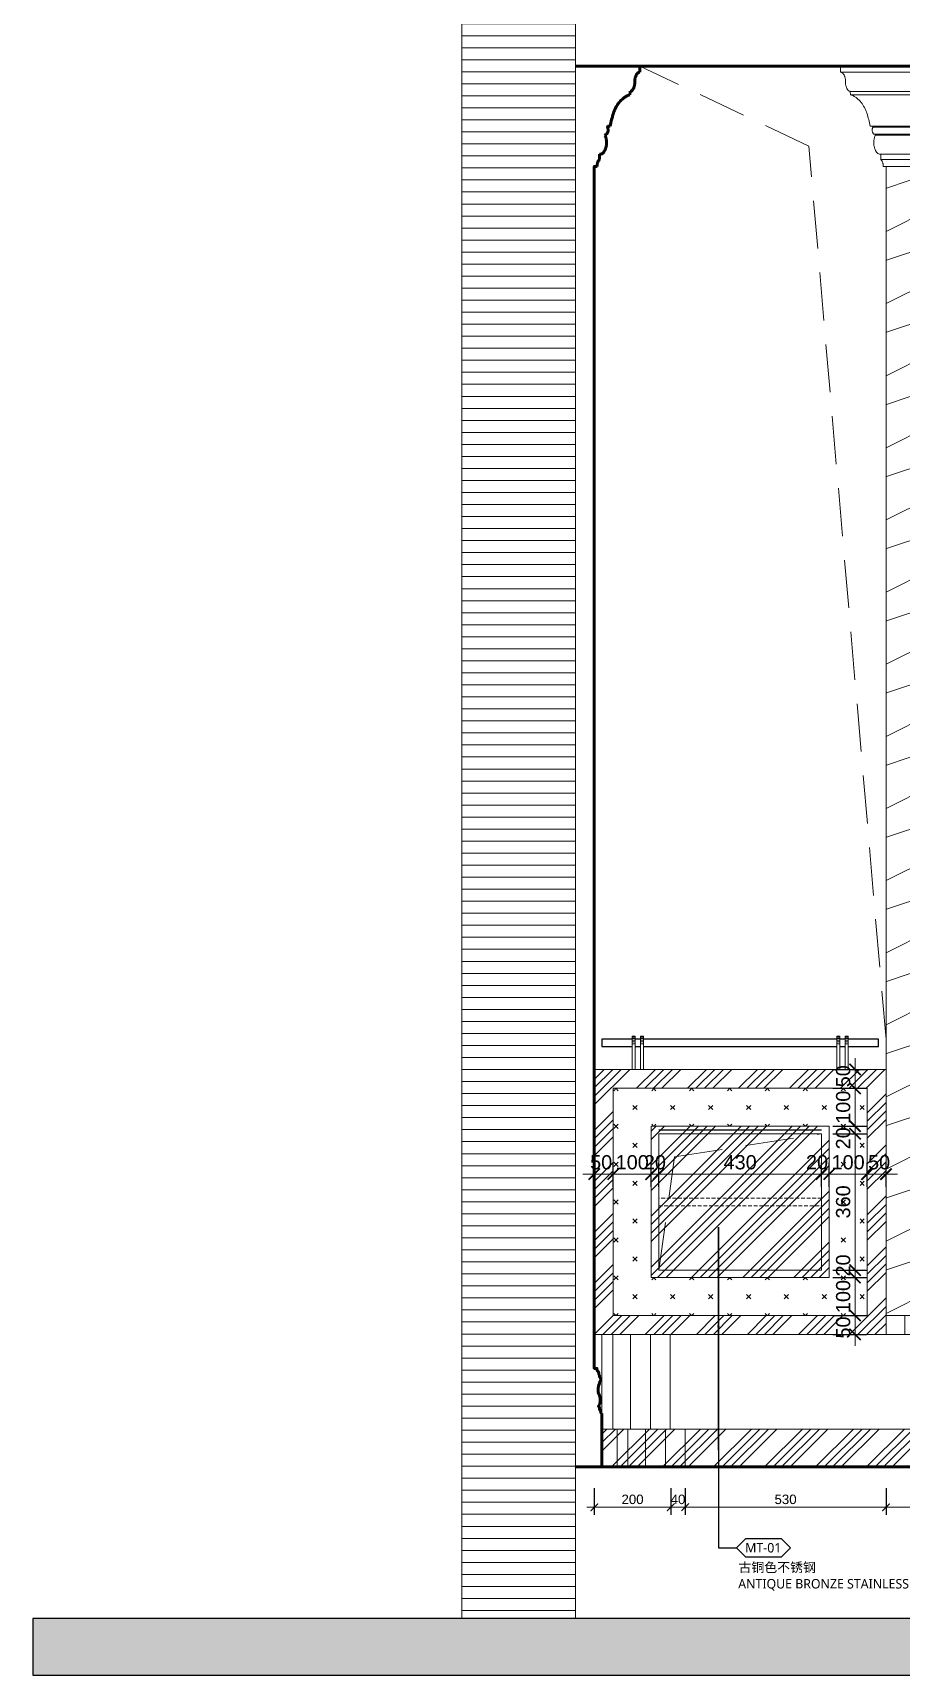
# Model space of a CAD drawing. Header units: millimetres. Extents: x 92928 to 223128, y -11456 to 21098.
# Drawn here: x 190233 to 192526, y 721 to 5058 of the extents above; entities that cross this region are included whole.
import ezdxf
from ezdxf import colors
from ezdxf.entities.mleader import LeaderData, LeaderLine
from ezdxf.enums import TextEntityAlignment as Align
from ezdxf.math import Vec2, Vec3

# ---------------------------------------------------------------- set-up
doc = ezdxf.new("R2010")
doc.units = ezdxf.units.MM
doc.set_wipeout_variables(frame=1)
for name, pattern in [('_ACM-G-HIDDEN', [4.7625, 3.175, -1.5875]), ('D04-03 - PANTRY CABINET DETAIL 1$0$ACM-G-CENTER2', [28.575, 19.05, -3.175, 3.175, -3.175]), ('DOT', [6.35, 0, -6.35])]:
    doc.linetypes.add(name, pattern=pattern)
doc.layers.get('Defpoints').update_dxf_attribs({"color": 250})
for name, color, linetype, lineweight in [('_ACM-A-ANNO-DIMS', 2, 'Continuous', 13), ('_ACM-A-ANNO-DIMS @ 10', 2, 'Continuous', 13), ('_ACM-A-ANNO-DIMS @ 15', 2, 'Continuous', 13), ('_ACM-A-DETL-THIN', 2, 'Continuous', 9), ('_ACM-A-ELVE-HACH', 251, 'Continuous', 9), ('_ACM-A-ELVE-HIDD', 1, '_ACM-G-HIDDEN', 13), ('_ACM-A-ELVE-THIK', 5, 'Continuous', 50), ('_ACM-A-WALL-HACH', 251, 'Continuous', 9), ('I-WALL', 6, 'Continuous', 13)]:
    doc.layers.add(name, color=color, linetype=linetype, lineweight=lineweight)
doc.layers.add('WALL', color=7, linetype='Continuous')
doc.layers.add('WALL TYPE$0$G-ANNO-NOTE-CH', color=7, linetype='Continuous')
doc.styles.add('Arial', font='ARIALUNI.ttf')
doc.styles.add('WALL TYPE$0$Aecom Chinese', font='Microsoft YaHei.ttf')
doc.dimstyles.new('Aec-Arch-M-注释性', dxfattribs={"dimscale": 2, "dimtxt": 2.5, "dimasz": 2, "dimexe": 2, "dimexo": 2, "dimgap": 0.8, "dimtad": 1, "dimdec": 0, "dimrnd": 5, "dimzin": 3, "dimdsep": 46, "dimtxsty": 'Arial', "dimblk": 'WALL TYPE$0$_ArchTick', "dimcen": 2.5, "dimdle": 2, "dimclrd": 256, "dimclrt": 256, "dimazin": 2, "dimtfac": 0.75, "dimtdec": 0, "dimtix": 1, "dimtmove": 2, "dimatfit": 2, "dimfxl": 5, "dimfxlon": 1, "dimtolj": 1, "dimtzin": 0, "dimlwd": -1, "dimarcsym": 0})

# ---------------------------------------------------------------- blocks, each defined once
blk = doc.blocks.new('WHA12202707')
at = {"transparency": 16777216}
for p, q in [((2.38, 2.38), (0, 0)), ((2.38, -2.38), (0, 0)), ((11.91, 2.38), (2.38, 2.38)), ((11.91, 2.38), (14.29, 0)), ((11.91, -2.38), (14.29, 0)), ((2.38, -2.38), (11.91, -2.38))]:
    blk.add_line(p, q, dxfattribs=at)
at = {"transparency": 16777216, "style": 'WALL TYPE$0$Aecom Chinese'}
blk.add_attdef('英文2', (0.49, -14.58), '', height=2.5, dxfattribs=at)
at = {"layer": 'WALL TYPE$0$G-ANNO-NOTE-CH', "transparency": 16777216, "style": 'WALL TYPE$0$Aecom Chinese'}
blk.add_attdef('编号', text='', height=2.5, dxfattribs=at).set_placement((7.1, 0), align=Align.MIDDLE)
for tag, p in [('中文', (0.54, -5.18)), ('英文', (0.49, -9.51))]:
    blk.add_attdef(tag, text='', height=2.5, dxfattribs=at).set_placement(p, align=Align.MIDDLE_LEFT)
blk = doc.blocks.new('*U265')
for points in [[(120, 3700), (120, 3683.8)], [(94.1, 3623.9), (94.3, 3633.1)], [(34.4, 3538.5), (35.7, 3540.8), (42.2, 3540.8)], [(13.7, 3453.1), (13.7, 3466.9)]]:
    blk.add_lwpolyline(points)
for points in [[(28, 3517.7), (29.2, 3520, -3.820271)], [(14, 235.9), (14, 241.1), (12, 244.5, 0.210461), (9.8, 252.3, -0.257124), (7, 260), (0, 260), (0, 3434.6), (7.2, 3434.6)], [(20, 0), (20, 139.4), (17, 142.9, 0.225389), (14, 151.5, 0.258478), (11, 160.1, 0.23997), (13.4, 188.8, -0.251402), (14, 220.4), (14, 225.5)]]:
    blk.add_lwpolyline(points, format="xyb")
blk.add_ellipse((14, 230.7), major_axis=(0, 5.17), ratio=0.583714, start_param=3.141593, end_param=6.283185)
for points in [[(94.3, 3633.1), (95.3, 3633.2), (97.2, 3633.8), (99.9, 3635.7), (102, 3638.2), (104.4, 3642.7), (106.2, 3649.1), (106.7, 3652.6), (106.8, 3656.2)], [(106.8, 3656.2), (106.8, 3658), (106.8, 3659.9), (107.2, 3665.3), (107.9, 3668.8), (108.9, 3672.1), (110.1, 3675.1), (111.5, 3677.7), (114.1, 3680.9), (116, 3682.4), (117.9, 3683.4), (119, 3683.7), (120, 3683.8)], [(42.2, 3540.8), (50.5, 3575.4), (57, 3590.2), (77.1, 3615.5), (83.7, 3619.9), (94.1, 3623.9)], [(13.7, 3466.9), (15.6, 3466.9), (17.6, 3467.2), (21.3, 3469), (24.7, 3472.2), (26.3, 3474.3), (28.9, 3479.4), (29.9, 3482.3), (30.8, 3485.4), (31.5, 3488.6), (31.9, 3491.9), (32.2, 3495.4), (32, 3502.3), (31.6, 3505.7), (31, 3508.9), (30.2, 3512), (29.2, 3515), (28, 3517.7)], [(29.2, 3520), (30, 3519.8), (30.7, 3519.8), (31.5, 3520), (32.2, 3520.3), (32.9, 3520.8), (33.5, 3521.4), (34.7, 3523.1), (35.6, 3525.2), (36.2, 3527.6), (36.4, 3530.2), (36.3, 3532.8), (36.1, 3534.1), (35.4, 3536.5), (34.4, 3538.5)], [(7.2, 3434.6), (7.8, 3441.2), (8.5, 3444.1), (9.6, 3447.3), (11.6, 3450.8), (13.7, 3453.1)]]:
    blk.add_spline(points, degree=3)
blk = doc.blocks.new('K_1222155299')
at = {"layer": '_ACM-A-DETL-THIN'}
for points in [[(-420, 0), (-420, -16.2)], [(420, 0), (420, -16.2)], [(-394.1, -76.1), (-394.3, -66.9)], [(394.1, -76.1), (394.3, -66.9)], [(-334.4, -161.5), (-335.7, -159.2), (-342.2, -159.2)], [(334.4, -161.5), (335.7, -159.2), (342.2, -159.2)], [(-313.7, -246.9), (-313.7, -233.1)], [(313.7, -246.9), (313.7, -233.1)], [(-250, -3350), (-250, -3300), (-300, -3300), (-300, -265.4), (-307.2, -265.4)], [(300, -265.4), (-300, -265.4)], [(250, -3350), (250, -3300), (300, -3300), (300, -265.4), (307.2, -265.4)]]:
    blk.add_lwpolyline(points, dxfattribs=at)
at = {"layer": '_ACM-A-DETL-THIN', "color": 8}
for points in [[(420, -16.2), (-420, -16.2)], [(394.3, -66.9), (-394.3, -66.9)], [(394.1, -76.1), (-394.1, -76.1)], [(335.7, -159.2), (-335.7, -159.2)], [(334.4, -161.5), (-334.4, -161.5)], [(329.2, -180), (-329.2, -180)], [(328, -182.3), (-328, -182.3)], [(313.7, -233.1), (-313.7, -233.1)], [(313.7, -246.9), (-313.7, -246.9)], [(250, -3300), (-250, -3300)]]:
    blk.add_lwpolyline(points, dxfattribs=at)
at = {"layer": '_ACM-A-DETL-THIN'}
for points in [[(-328, -182.3), (-329.2, -180, 3.820271)], [(328, -182.3), (329.2, -180, -3.820271)]]:
    blk.add_lwpolyline(points, format="xyb", dxfattribs=at)
for points in [[(-406.8, -43.8), (-406.8, -42), (-406.8, -40.1), (-407.2, -34.7), (-407.9, -31.2), (-408.9, -27.9), (-410.1, -24.9), (-411.5, -22.3), (-414.1, -19.1), (-416, -17.6), (-417.9, -16.6), (-419, -16.3), (-420, -16.2)], [(406.8, -43.8), (406.8, -42), (406.8, -40.1), (407.2, -34.7), (407.9, -31.2), (408.9, -27.9), (410.1, -24.9), (411.5, -22.3), (414.1, -19.1), (416, -17.6), (417.9, -16.6), (419, -16.3), (420, -16.2)], [(-394.3, -66.9), (-395.3, -66.8), (-397.2, -66.2), (-399.9, -64.3), (-402, -61.8), (-404.4, -57.3), (-406.2, -50.9), (-406.7, -47.4), (-406.8, -43.8)], [(-342.2, -159.2), (-350.5, -124.6), (-357, -109.8), (-377.1, -84.5), (-383.7, -80.1), (-394.1, -76.1)], [(342.2, -159.2), (350.5, -124.6), (357, -109.8), (377.1, -84.5), (383.7, -80.1), (394.1, -76.1)], [(394.3, -66.9), (395.3, -66.8), (397.2, -66.2), (399.9, -64.3), (402, -61.8), (404.4, -57.3), (406.2, -50.9), (406.7, -47.4), (406.8, -43.8)], [(-329.2, -180), (-330, -180.2), (-330.7, -180.2), (-331.5, -180), (-332.2, -179.7), (-332.9, -179.2), (-333.5, -178.6), (-334.7, -176.9), (-335.6, -174.8), (-336.2, -172.4), (-336.4, -169.8), (-336.3, -167.2), (-336.1, -165.9), (-335.4, -163.5), (-334.4, -161.5)], [(329.2, -180), (330, -180.2), (330.7, -180.2), (331.5, -180), (332.2, -179.7), (332.9, -179.2), (333.5, -178.6), (334.7, -176.9), (335.6, -174.8), (336.2, -172.4), (336.4, -169.8), (336.3, -167.2), (336.1, -165.9), (335.4, -163.5), (334.4, -161.5)], [(-313.7, -233.1), (-315.6, -233.1), (-317.6, -232.8), (-321.3, -231), (-324.7, -227.8), (-326.3, -225.7), (-328.9, -220.6), (-329.9, -217.7), (-330.8, -214.6), (-331.5, -211.4), (-331.9, -208.1), (-332.2, -204.6), (-332, -197.7), (-331.6, -194.3), (-331, -191.1), (-330.2, -188), (-329.2, -185), (-328, -182.3)], [(313.7, -233.1), (315.6, -233.1), (317.6, -232.8), (321.3, -231), (324.7, -227.8), (326.3, -225.7), (328.9, -220.6), (329.9, -217.7), (330.8, -214.6), (331.5, -211.4), (331.9, -208.1), (332.2, -204.6), (332, -197.7), (331.6, -194.3), (331, -191.1), (330.2, -188), (329.2, -185), (328, -182.3)], [(-307.2, -265.4), (-307.8, -258.8), (-308.5, -255.9), (-309.6, -252.7), (-311.6, -249.2), (-313.7, -246.9)], [(307.2, -265.4), (307.8, -258.8), (308.5, -255.9), (309.6, -252.7), (311.6, -249.2), (313.7, -246.9)]]:
    blk.add_spline(points, degree=3, dxfattribs=at)
blk = doc.blocks.new('*U185')
h = blk.add_hatch(color=250)
h.dxf.hatch_style = 1
h.paths.add_polyline_path([(2287.7, -50), (2287.7, 100), (-2401.3, 100), (-2401.3, -50)])
blk.add_lwpolyline([(2287.7, -50), (2287.7, 100), (-2401.3, 100), (-2401.3, -50)], close=True)
blk = doc.blocks.new('WALL TYPE$0$_ArchTick')
at = {"color": 0, "linetype": 'ByBlock', "const_width": 0.15}
blk.add_lwpolyline([(-0.5, -0.5), (0.5, 0.5)], dxfattribs=at)
blk = doc.blocks.new('*D490')
at = {"layer": '_ACM-A-ANNO-DIMS', "color": 0, "lineweight": -2, "transparency": 16777216}
for p, q in [((191917.5, 1214.2), (191917.5, 1144.2)), ((191955.5, 1214.2), (191955.5, 1144.2))]:
    blk.add_line(p, q, dxfattribs=at)
at = {"layer": '_ACM-A-ANNO-DIMS', "transparency": 16777216}
for p, q in [((191917.5, 1164.2), (191897.5, 1164.2)), ((191955.5, 1164.2), (191917.5, 1164.2)), ((191955.5, 1164.2), (191975.5, 1164.2))]:
    blk.add_line(p, q, dxfattribs=at)
at = {"layer": 'Defpoints', "color": 0, "transparency": 16777216}
for p in [(191917.5, 1370.7), (191955.5, 1370.7), (191917.5, 1164.2)]:
    blk.add_point(p, dxfattribs=at)
at = {"layer": '_ACM-A-ANNO-DIMS', "transparency": 16777216, "xscale": 20, "yscale": 20, "zscale": 20}
blk.add_blockref('WALL TYPE$0$_ArchTick', (191917.5, 1164.2), dxfattribs=at)
at = {"layer": '_ACM-A-ANNO-DIMS', "transparency": 16777216, "xscale": 20, "yscale": 20, "zscale": 20, "rotation": 180}
blk.add_blockref('WALL TYPE$0$_ArchTick', (191955.5, 1164.2), dxfattribs=at)
at = {"layer": '_ACM-A-ANNO-DIMS', "transparency": 16777216, "insert": (191936.5, 1184.9), "char_height": 25, "attachment_point": 5, "style": 'Arial'}
blk.add_mtext('\\A1;40', dxfattribs=at)
blk = doc.blocks.new('*D491')
at = {"layer": '_ACM-A-ANNO-DIMS', "color": 0, "lineweight": -2, "transparency": 16777216}
for p, q in [((191715.6, 1214.2), (191715.6, 1144.2)), ((191917.5, 1214.2), (191917.5, 1144.2))]:
    blk.add_line(p, q, dxfattribs=at)
at = {"layer": '_ACM-A-ANNO-DIMS', "transparency": 16777216}
blk.add_line((191937.5, 1164.2), (191695.6, 1164.2), dxfattribs=at)
at = {"layer": 'Defpoints', "color": 0, "transparency": 16777216}
for p in [(191715.6, 1370.7), (191917.5, 1370.7), (191715.6, 1164.2)]:
    blk.add_point(p, dxfattribs=at)
at = {"layer": '_ACM-A-ANNO-DIMS', "transparency": 16777216, "xscale": 20, "yscale": 20, "zscale": 20, "rotation": 180}
blk.add_blockref('WALL TYPE$0$_ArchTick', (191715.6, 1164.2), dxfattribs=at)
at = {"layer": '_ACM-A-ANNO-DIMS', "transparency": 16777216, "xscale": 20, "yscale": 20, "zscale": 20}
blk.add_blockref('WALL TYPE$0$_ArchTick', (191917.5, 1164.2), dxfattribs=at)
at = {"layer": '_ACM-A-ANNO-DIMS', "transparency": 16777216, "insert": (191816.5, 1184.9), "char_height": 25, "attachment_point": 5, "style": 'Arial'}
blk.add_mtext('\\A1;200', dxfattribs=at)
blk = doc.blocks.new('*D498')
at = {"layer": '_ACM-A-ANNO-DIMS', "color": 0, "lineweight": -2, "transparency": 16777216}
for p, q in [((192485.6, 1214.2), (192485.6, 1144.2)), ((193085.6, 1214.2), (193085.6, 1144.2))]:
    blk.add_line(p, q, dxfattribs=at)
at = {"layer": '_ACM-A-ANNO-DIMS', "transparency": 16777216}
blk.add_line((193105.6, 1164.2), (192465.6, 1164.2), dxfattribs=at)
at = {"layer": 'Defpoints', "color": 0, "transparency": 16777216}
for p in [(192485.6, 1370.7), (193085.6, 1370.7), (192485.6, 1164.2)]:
    blk.add_point(p, dxfattribs=at)
at = {"layer": '_ACM-A-ANNO-DIMS', "transparency": 16777216, "xscale": 20, "yscale": 20, "zscale": 20, "rotation": 180}
blk.add_blockref('WALL TYPE$0$_ArchTick', (192485.6, 1164.2), dxfattribs=at)
at = {"layer": '_ACM-A-ANNO-DIMS', "transparency": 16777216, "xscale": 20, "yscale": 20, "zscale": 20}
blk.add_blockref('WALL TYPE$0$_ArchTick', (193085.6, 1164.2), dxfattribs=at)
at = {"layer": '_ACM-A-ANNO-DIMS', "transparency": 16777216, "insert": (192785.6, 1184.9), "char_height": 25, "attachment_point": 5, "style": 'Arial'}
blk.add_mtext('\\A1;600', dxfattribs=at)
blk = doc.blocks.new('*D499')
at = {"layer": '_ACM-A-ANNO-DIMS', "color": 0, "lineweight": -2, "transparency": 16777216}
for p, q in [((191955.5, 1214.2), (191955.5, 1144.2)), ((192485.6, 1214.2), (192485.6, 1144.2))]:
    blk.add_line(p, q, dxfattribs=at)
at = {"layer": '_ACM-A-ANNO-DIMS', "transparency": 16777216}
blk.add_line((192505.6, 1164.2), (191935.5, 1164.2), dxfattribs=at)
at = {"layer": 'Defpoints', "color": 0, "transparency": 16777216}
for p in [(191955.5, 1370.7), (192485.6, 1370.7), (191955.5, 1164.2)]:
    blk.add_point(p, dxfattribs=at)
at = {"layer": '_ACM-A-ANNO-DIMS', "transparency": 16777216, "xscale": 20, "yscale": 20, "zscale": 20, "rotation": 180}
blk.add_blockref('WALL TYPE$0$_ArchTick', (191955.5, 1164.2), dxfattribs=at)
at = {"layer": '_ACM-A-ANNO-DIMS', "transparency": 16777216, "xscale": 20, "yscale": 20, "zscale": 20}
blk.add_blockref('WALL TYPE$0$_ArchTick', (192485.6, 1164.2), dxfattribs=at)
at = {"layer": '_ACM-A-ANNO-DIMS', "transparency": 16777216, "insert": (192220.5, 1184.9), "char_height": 25, "attachment_point": 5, "style": 'Arial'}
blk.add_mtext('\\A1;530', dxfattribs=at)
blk = doc.blocks.new('*D500')
at = {"layer": '_ACM-A-ANNO-DIMS', "color": 0, "lineweight": -2, "transparency": 16777216}
for p, q in [((192345.6, 1790.7), (192433.8, 1790.7)), ((192345.6, 1770.7), (192433.8, 1770.7))]:
    blk.add_line(p, q, dxfattribs=at)
at = {"layer": '_ACM-A-ANNO-DIMS', "transparency": 16777216}
for p, q in [((192403.8, 1790.7), (192403.8, 1820.7)), ((192403.8, 1790.7), (192403.8, 1770.7)), ((192403.8, 1770.7), (192403.8, 1740.7))]:
    blk.add_line(p, q, dxfattribs=at)
at = {"layer": 'Defpoints', "color": 0, "transparency": 16777216}
for p in [(192315.6, 1790.7), (192315.6, 1770.7), (192403.8, 1770.7)]:
    blk.add_point(p, dxfattribs=at)
at = {"layer": '_ACM-A-ANNO-DIMS', "transparency": 16777216, "xscale": 30, "yscale": 30, "zscale": 30}
for p, rotation in [((192403.8, 1790.7), 270), ((192403.8, 1770.7), 90)]:
    blk.add_blockref('WALL TYPE$0$_ArchTick', p, dxfattribs=dict(at, rotation=rotation))
at = {"layer": '_ACM-A-ANNO-DIMS', "transparency": 16777216, "insert": (192372.6, 1802.8), "char_height": 37.5, "attachment_point": 5, "rotation": 90, "style": 'Arial'}
blk.add_mtext('\\A1;20', dxfattribs=at)
blk = doc.blocks.new('*D501')
at = {"layer": '_ACM-A-ANNO-DIMS', "transparency": 16777216}
for p, q in [((192403.8, 1770.7), (192403.8, 1800.7)), ((192403.8, 1770.7), (192403.8, 1670.7)), ((192403.8, 1670.7), (192403.8, 1640.7))]:
    blk.add_line(p, q, dxfattribs=at)
at = {"layer": '_ACM-A-ANNO-DIMS', "color": 0, "lineweight": -2, "transparency": 16777216}
for p, q in [((192345.6, 1770.7), (192433.8, 1770.7)), ((192345.6, 1670.7), (192433.8, 1670.7))]:
    blk.add_line(p, q, dxfattribs=at)
at = {"layer": 'Defpoints', "color": 0, "transparency": 16777216}
for p in [(192315.6, 1770.7), (192315.6, 1670.7), (192403.8, 1670.7)]:
    blk.add_point(p, dxfattribs=at)
at = {"layer": '_ACM-A-ANNO-DIMS', "transparency": 16777216, "xscale": 30, "yscale": 30, "zscale": 30}
for p, rotation in [((192403.8, 1770.7), 270), ((192403.8, 1670.7), 90)]:
    blk.add_blockref('WALL TYPE$0$_ArchTick', p, dxfattribs=dict(at, rotation=rotation))
at = {"layer": '_ACM-A-ANNO-DIMS', "transparency": 16777216, "insert": (192372.6, 1720.7), "char_height": 37.5, "attachment_point": 5, "rotation": 90, "style": 'Arial'}
blk.add_mtext('\\A1;100', dxfattribs=at)
blk = doc.blocks.new('*D502')
at = {"layer": '_ACM-A-ANNO-DIMS', "transparency": 16777216}
blk.add_line((192403.8, 1700.7), (192403.8, 1590.7), dxfattribs=at)
at = {"layer": '_ACM-A-ANNO-DIMS', "color": 0, "lineweight": -2, "transparency": 16777216}
for p, q in [((192345.6, 1670.7), (192433.8, 1670.7)), ((192345.6, 1620.7), (192433.8, 1620.7))]:
    blk.add_line(p, q, dxfattribs=at)
at = {"layer": 'Defpoints', "color": 0, "transparency": 16777216}
for p in [(192315.6, 1670.7), (192315.6, 1620.7), (192403.8, 1620.7)]:
    blk.add_point(p, dxfattribs=at)
at = {"layer": '_ACM-A-ANNO-DIMS', "transparency": 16777216, "xscale": 30, "yscale": 30, "zscale": 30}
for p, rotation in [((192403.8, 1670.7), 90), ((192403.8, 1620.7), 270)]:
    blk.add_blockref('WALL TYPE$0$_ArchTick', p, dxfattribs=dict(at, rotation=rotation))
at = {"layer": '_ACM-A-ANNO-DIMS', "transparency": 16777216, "insert": (192372.6, 1638.9), "char_height": 37.5, "attachment_point": 5, "rotation": 90, "style": 'Arial'}
blk.add_mtext('\\A1;50', dxfattribs=at)
blk = doc.blocks.new('*D503')
at = {"layer": '_ACM-A-ANNO-DIMS', "transparency": 16777216}
blk.add_line((192403.8, 2180.7), (192403.8, 1760.7), dxfattribs=at)
at = {"layer": '_ACM-A-ANNO-DIMS', "color": 0, "lineweight": -2, "transparency": 16777216}
for p, q in [((192345.6, 2150.7), (192433.8, 2150.7)), ((192345.6, 1790.7), (192433.8, 1790.7))]:
    blk.add_line(p, q, dxfattribs=at)
at = {"layer": 'Defpoints', "color": 0, "transparency": 16777216}
for p in [(192315.6, 2150.7), (192315.6, 1790.7), (192403.8, 1790.7)]:
    blk.add_point(p, dxfattribs=at)
at = {"layer": '_ACM-A-ANNO-DIMS', "transparency": 16777216, "xscale": 30, "yscale": 30, "zscale": 30}
for p, rotation in [((192403.8, 2150.7), 90), ((192403.8, 1790.7), 270)]:
    blk.add_blockref('WALL TYPE$0$_ArchTick', p, dxfattribs=dict(at, rotation=rotation))
at = {"layer": '_ACM-A-ANNO-DIMS', "transparency": 16777216, "insert": (192372.6, 1970.7), "char_height": 37.5, "attachment_point": 5, "rotation": 90, "style": 'Arial'}
blk.add_mtext('\\A1;360', dxfattribs=at)
blk = doc.blocks.new('*D504')
at = {"layer": '_ACM-A-ANNO-DIMS', "color": 0, "lineweight": -2, "transparency": 16777216}
for p, q in [((192345.6, 2170.7), (192433.8, 2170.7)), ((192345.6, 2150.7), (192433.8, 2150.7))]:
    blk.add_line(p, q, dxfattribs=at)
at = {"layer": '_ACM-A-ANNO-DIMS', "transparency": 16777216}
for p, q in [((192403.8, 2170.7), (192403.8, 2200.7)), ((192403.8, 2170.7), (192403.8, 2150.7)), ((192403.8, 2150.7), (192403.8, 2120.7))]:
    blk.add_line(p, q, dxfattribs=at)
at = {"layer": 'Defpoints', "color": 0, "transparency": 16777216}
for p in [(192315.6, 2170.7), (192315.6, 2150.7), (192403.8, 2150.7)]:
    blk.add_point(p, dxfattribs=at)
at = {"layer": '_ACM-A-ANNO-DIMS', "transparency": 16777216, "xscale": 30, "yscale": 30, "zscale": 30}
for p, rotation in [((192403.8, 2170.7), 270), ((192403.8, 2150.7), 90)]:
    blk.add_blockref('WALL TYPE$0$_ArchTick', p, dxfattribs=dict(at, rotation=rotation))
at = {"layer": '_ACM-A-ANNO-DIMS', "transparency": 16777216, "insert": (192372.6, 2138.6), "char_height": 37.5, "attachment_point": 5, "rotation": 90, "style": 'Arial'}
blk.add_mtext('\\A1;20', dxfattribs=at)
blk = doc.blocks.new('*D505')
at = {"layer": '_ACM-A-ANNO-DIMS', "transparency": 16777216}
for p, q in [((192403.8, 2270.7), (192403.8, 2300.7)), ((192403.8, 2270.7), (192403.8, 2170.7)), ((192403.8, 2170.7), (192403.8, 2140.7))]:
    blk.add_line(p, q, dxfattribs=at)
at = {"layer": '_ACM-A-ANNO-DIMS', "color": 0, "lineweight": -2, "transparency": 16777216}
for p, q in [((192345.6, 2270.7), (192433.8, 2270.7)), ((192345.6, 2170.7), (192433.8, 2170.7))]:
    blk.add_line(p, q, dxfattribs=at)
at = {"layer": 'Defpoints', "color": 0, "transparency": 16777216}
for p in [(192315.6, 2270.7), (192315.6, 2170.7), (192403.8, 2170.7)]:
    blk.add_point(p, dxfattribs=at)
at = {"layer": '_ACM-A-ANNO-DIMS', "transparency": 16777216, "xscale": 30, "yscale": 30, "zscale": 30}
for p, rotation in [((192403.8, 2270.7), 270), ((192403.8, 2170.7), 90)]:
    blk.add_blockref('WALL TYPE$0$_ArchTick', p, dxfattribs=dict(at, rotation=rotation))
at = {"layer": '_ACM-A-ANNO-DIMS', "transparency": 16777216, "insert": (192372.6, 2220.7), "char_height": 37.5, "attachment_point": 5, "rotation": 90, "style": 'Arial'}
blk.add_mtext('\\A1;100', dxfattribs=at)
blk = doc.blocks.new('*D506')
at = {"layer": '_ACM-A-ANNO-DIMS', "transparency": 16777216}
blk.add_line((192403.8, 2350.7), (192403.8, 2240.7), dxfattribs=at)
at = {"layer": '_ACM-A-ANNO-DIMS', "color": 0, "lineweight": -2, "transparency": 16777216}
for p, q in [((192345.6, 2320.7), (192433.8, 2320.7)), ((192345.6, 2270.7), (192433.8, 2270.7))]:
    blk.add_line(p, q, dxfattribs=at)
at = {"layer": 'Defpoints', "color": 0, "transparency": 16777216}
for p in [(192315.6, 2320.7), (192315.6, 2270.7), (192403.8, 2270.7)]:
    blk.add_point(p, dxfattribs=at)
at = {"layer": '_ACM-A-ANNO-DIMS', "transparency": 16777216, "xscale": 30, "yscale": 30, "zscale": 30}
for p, rotation in [((192403.8, 2320.7), 90), ((192403.8, 2270.7), 270)]:
    blk.add_blockref('WALL TYPE$0$_ArchTick', p, dxfattribs=dict(at, rotation=rotation))
at = {"layer": '_ACM-A-ANNO-DIMS', "transparency": 16777216, "insert": (192372.6, 2302.5), "char_height": 37.5, "attachment_point": 5, "rotation": 90, "style": 'Arial'}
blk.add_mtext('\\A1;50', dxfattribs=at)
blk = doc.blocks.new('*D507')
at = {"layer": '_ACM-A-ANNO-DIMS', "transparency": 16777216}
for p, q in [((191865.6, 2044), (191835.6, 2044)), ((191885.6, 2044), (191865.6, 2044)), ((191885.6, 2044), (191915.6, 2044))]:
    blk.add_line(p, q, dxfattribs=at)
at = {"layer": '_ACM-A-ANNO-DIMS', "color": 0, "lineweight": -2, "transparency": 16777216}
for p, q in [((191865.6, 2010.7), (191865.6, 2074)), ((191885.6, 2010.7), (191885.6, 2074))]:
    blk.add_line(p, q, dxfattribs=at)
at = {"layer": 'Defpoints', "color": 0, "transparency": 16777216}
for p in [(191865.6, 2044), (191865.6, 1980.7), (191885.6, 1980.7)]:
    blk.add_point(p, dxfattribs=at)
at = {"layer": '_ACM-A-ANNO-DIMS', "transparency": 16777216, "xscale": 30, "yscale": 30, "zscale": 30}
blk.add_blockref('WALL TYPE$0$_ArchTick', (191865.6, 2044), dxfattribs=at)
at = {"layer": '_ACM-A-ANNO-DIMS', "transparency": 16777216, "xscale": 30, "yscale": 30, "zscale": 30, "rotation": 180}
blk.add_blockref('WALL TYPE$0$_ArchTick', (191885.6, 2044), dxfattribs=at)
at = {"layer": '_ACM-A-ANNO-DIMS', "transparency": 16777216, "insert": (191875.6, 2075.1), "char_height": 37.5, "attachment_point": 5, "style": 'Arial'}
blk.add_mtext('\\A1;20', dxfattribs=at)
blk = doc.blocks.new('*D508')
at = {"layer": '_ACM-A-ANNO-DIMS', "transparency": 16777216}
for p, q in [((191765.6, 2044), (191735.6, 2044)), ((191865.6, 2044), (191765.6, 2044)), ((191865.6, 2044), (191895.6, 2044))]:
    blk.add_line(p, q, dxfattribs=at)
at = {"layer": '_ACM-A-ANNO-DIMS', "color": 0, "lineweight": -2, "transparency": 16777216}
for p, q in [((191765.6, 2010.7), (191765.6, 2074)), ((191865.6, 2010.7), (191865.6, 2074))]:
    blk.add_line(p, q, dxfattribs=at)
at = {"layer": 'Defpoints', "color": 0, "transparency": 16777216}
for p in [(191765.6, 2044), (191765.6, 1980.7), (191865.6, 1980.7)]:
    blk.add_point(p, dxfattribs=at)
at = {"layer": '_ACM-A-ANNO-DIMS', "transparency": 16777216, "xscale": 30, "yscale": 30, "zscale": 30}
blk.add_blockref('WALL TYPE$0$_ArchTick', (191765.6, 2044), dxfattribs=at)
at = {"layer": '_ACM-A-ANNO-DIMS', "transparency": 16777216, "xscale": 30, "yscale": 30, "zscale": 30, "rotation": 180}
blk.add_blockref('WALL TYPE$0$_ArchTick', (191865.6, 2044), dxfattribs=at)
at = {"layer": '_ACM-A-ANNO-DIMS', "transparency": 16777216, "insert": (191815.6, 2075.1), "char_height": 37.5, "attachment_point": 5, "style": 'Arial'}
blk.add_mtext('\\A1;100', dxfattribs=at)
blk = doc.blocks.new('*D509')
at = {"layer": '_ACM-A-ANNO-DIMS', "transparency": 16777216}
blk.add_line((191795.6, 2044), (191685.6, 2044), dxfattribs=at)
at = {"layer": '_ACM-A-ANNO-DIMS', "color": 0, "lineweight": -2, "transparency": 16777216}
for p, q in [((191715.6, 2010.7), (191715.6, 2074)), ((191765.6, 2010.7), (191765.6, 2074))]:
    blk.add_line(p, q, dxfattribs=at)
at = {"layer": 'Defpoints', "color": 0, "transparency": 16777216}
for p in [(191715.6, 2044), (191715.6, 1980.7), (191765.6, 1980.7)]:
    blk.add_point(p, dxfattribs=at)
at = {"layer": '_ACM-A-ANNO-DIMS', "transparency": 16777216, "xscale": 30, "yscale": 30, "zscale": 30, "rotation": 180}
blk.add_blockref('WALL TYPE$0$_ArchTick', (191715.6, 2044), dxfattribs=at)
at = {"layer": '_ACM-A-ANNO-DIMS', "transparency": 16777216, "xscale": 30, "yscale": 30, "zscale": 30}
blk.add_blockref('WALL TYPE$0$_ArchTick', (191765.6, 2044), dxfattribs=at)
at = {"layer": '_ACM-A-ANNO-DIMS', "transparency": 16777216, "insert": (191733.7, 2075.1), "char_height": 37.5, "attachment_point": 5, "style": 'Arial'}
blk.add_mtext('\\A1;50', dxfattribs=at)
blk = doc.blocks.new('*D510')
at = {"layer": '_ACM-A-ANNO-DIMS', "transparency": 16777216}
blk.add_line((192345.6, 2044), (191855.6, 2044), dxfattribs=at)
at = {"layer": '_ACM-A-ANNO-DIMS', "color": 0, "lineweight": -2, "transparency": 16777216}
for p, q in [((191885.6, 2010.7), (191885.6, 2074)), ((192315.6, 2010.7), (192315.6, 2074))]:
    blk.add_line(p, q, dxfattribs=at)
at = {"layer": 'Defpoints', "color": 0, "transparency": 16777216}
for p in [(191885.6, 2044), (191885.6, 1980.7), (192315.6, 1980.7)]:
    blk.add_point(p, dxfattribs=at)
at = {"layer": '_ACM-A-ANNO-DIMS', "transparency": 16777216, "xscale": 30, "yscale": 30, "zscale": 30, "rotation": 180}
blk.add_blockref('WALL TYPE$0$_ArchTick', (191885.6, 2044), dxfattribs=at)
at = {"layer": '_ACM-A-ANNO-DIMS', "transparency": 16777216, "xscale": 30, "yscale": 30, "zscale": 30}
blk.add_blockref('WALL TYPE$0$_ArchTick', (192315.6, 2044), dxfattribs=at)
at = {"layer": '_ACM-A-ANNO-DIMS', "transparency": 16777216, "insert": (192100.6, 2075.1), "char_height": 37.5, "attachment_point": 5, "style": 'Arial'}
blk.add_mtext('\\A1;430', dxfattribs=at)
blk = doc.blocks.new('*D511')
at = {"layer": '_ACM-A-ANNO-DIMS', "transparency": 16777216}
for p, q in [((192315.6, 2044), (192285.6, 2044)), ((192335.6, 2044), (192315.6, 2044)), ((192335.6, 2044), (192365.6, 2044))]:
    blk.add_line(p, q, dxfattribs=at)
at = {"layer": '_ACM-A-ANNO-DIMS', "color": 0, "lineweight": -2, "transparency": 16777216}
for p, q in [((192315.6, 2010.7), (192315.6, 2074)), ((192335.6, 2010.7), (192335.6, 2074))]:
    blk.add_line(p, q, dxfattribs=at)
at = {"layer": 'Defpoints', "color": 0, "transparency": 16777216}
for p in [(192315.6, 2044), (192315.6, 1980.7), (192335.6, 1980.7)]:
    blk.add_point(p, dxfattribs=at)
at = {"layer": '_ACM-A-ANNO-DIMS', "transparency": 16777216, "xscale": 30, "yscale": 30, "zscale": 30}
blk.add_blockref('WALL TYPE$0$_ArchTick', (192315.6, 2044), dxfattribs=at)
at = {"layer": '_ACM-A-ANNO-DIMS', "transparency": 16777216, "xscale": 30, "yscale": 30, "zscale": 30, "rotation": 180}
blk.add_blockref('WALL TYPE$0$_ArchTick', (192335.6, 2044), dxfattribs=at)
at = {"layer": '_ACM-A-ANNO-DIMS', "transparency": 16777216, "insert": (192303.5, 2075.1), "char_height": 37.5, "attachment_point": 5, "style": 'Arial'}
blk.add_mtext('\\A1;20', dxfattribs=at)
blk = doc.blocks.new('*D512')
at = {"layer": '_ACM-A-ANNO-DIMS', "transparency": 16777216}
for p, q in [((192335.6, 2044), (192305.6, 2044)), ((192435.6, 2044), (192335.6, 2044)), ((192435.6, 2044), (192465.6, 2044))]:
    blk.add_line(p, q, dxfattribs=at)
at = {"layer": '_ACM-A-ANNO-DIMS', "color": 0, "lineweight": -2, "transparency": 16777216}
for p, q in [((192335.6, 2010.7), (192335.6, 2074)), ((192435.6, 2010.7), (192435.6, 2074))]:
    blk.add_line(p, q, dxfattribs=at)
at = {"layer": 'Defpoints', "color": 0, "transparency": 16777216}
for p in [(192335.6, 2044), (192335.6, 1980.7), (192435.6, 1980.7)]:
    blk.add_point(p, dxfattribs=at)
at = {"layer": '_ACM-A-ANNO-DIMS', "transparency": 16777216, "xscale": 30, "yscale": 30, "zscale": 30}
blk.add_blockref('WALL TYPE$0$_ArchTick', (192335.6, 2044), dxfattribs=at)
at = {"layer": '_ACM-A-ANNO-DIMS', "transparency": 16777216, "xscale": 30, "yscale": 30, "zscale": 30, "rotation": 180}
blk.add_blockref('WALL TYPE$0$_ArchTick', (192435.6, 2044), dxfattribs=at)
at = {"layer": '_ACM-A-ANNO-DIMS', "transparency": 16777216, "insert": (192385.6, 2075.1), "char_height": 37.5, "attachment_point": 5, "style": 'Arial'}
blk.add_mtext('\\A1;100', dxfattribs=at)
blk = doc.blocks.new('*D513')
at = {"layer": '_ACM-A-ANNO-DIMS', "transparency": 16777216}
blk.add_line((192515.6, 2044), (192405.6, 2044), dxfattribs=at)
at = {"layer": '_ACM-A-ANNO-DIMS', "color": 0, "lineweight": -2, "transparency": 16777216}
for p, q in [((192435.6, 2010.7), (192435.6, 2074)), ((192485.6, 2010.7), (192485.6, 2074))]:
    blk.add_line(p, q, dxfattribs=at)
at = {"layer": 'Defpoints', "color": 0, "transparency": 16777216}
for p in [(192435.6, 2044), (192435.6, 1980.7), (192485.6, 1980.7)]:
    blk.add_point(p, dxfattribs=at)
at = {"layer": '_ACM-A-ANNO-DIMS', "transparency": 16777216, "xscale": 30, "yscale": 30, "zscale": 30, "rotation": 180}
blk.add_blockref('WALL TYPE$0$_ArchTick', (192435.6, 2044), dxfattribs=at)
at = {"layer": '_ACM-A-ANNO-DIMS', "transparency": 16777216, "xscale": 30, "yscale": 30, "zscale": 30}
blk.add_blockref('WALL TYPE$0$_ArchTick', (192485.6, 2044), dxfattribs=at)
at = {"layer": '_ACM-A-ANNO-DIMS', "transparency": 16777216, "insert": (192467.4, 2075.1), "char_height": 37.5, "attachment_point": 5, "style": 'Arial'}
blk.add_mtext('\\A1;50', dxfattribs=at)
blk = doc.blocks.new('*U269')
at = {"color": 250}
for p, q in [((0, 8), (0, 0)), ((5.2, 8), (5.2, 0)), ((10, 8), (10, 0)), ((14.1, 8), (14.1, 0)), ((17.3, 8), (17.3, 0)), ((19.3, 8), (19.3, 0)), ((20, 8), (20, 0))]:
    blk.add_line(p, q, dxfattribs=at)
blk = doc.blocks.new('K_1208061873')
at = {"color": 8, "linetype": 'DOT', "ltscale": 1000}
blk.add_wipeout([(-2.5, -37.5), (5.5, -37.5), (5.5, -125), (-2.5, -125)], dxfattribs=at)
blk.add_lwpolyline([(-2.5, -37.5), (5.5, -37.5), (5.5, -125), (-2.5, -125)], close=True)
at = {"layer": '_ACM-A-DETL-THIN', "xscale": -1, "rotation": 270}
blk.add_blockref('*U269', (-2.5, -57.5), dxfattribs=at)
blk = doc.blocks.new('K_1208061974')
blk.add_blockref('K_1208061873', (-5.5, 125))
blk.add_blockref('K_1208061873', (-27.5, 125))

msp = doc.modelspace()

# ---------------------------------------------------------------- hatches: boundary and pattern name
at = {"layer": '_ACM-A-ELVE-HACH'}
h = msp.add_hatch(dxfattribs=at)
h.set_pattern_fill('FP_1', color=256, style=0, pattern_type=2)
h.set_pattern_definition([(216.87, (256113.427, 29603.74), (571.49932, 381.00102), [95.25, -857.25]), (206.565, (256227.73, 29546.59), (-190.50064, -190.49985), [212.985, -212.985]), (198.435, (256227.727, 29451.34), (-381.000213, -190.50006), [120.483, -481.931])])
h.paths.add_polyline_path([(192485.6, 1670.7), (193085.6, 1670.7), (193085.6, 4705.4), (192485.6, 4705.4)])
h = msp.add_hatch(dxfattribs=at)
h.set_pattern_fill('ANSI34', color=256, scale=5)
h.set_pattern_definition([(45, (191715.56, 1620.73), (-67.352, 67.352), []), (45, (191738.01, 1620.73), (-67.352, 67.352), []), (45, (191760.46, 1620.73), (-67.352, 67.352), []), (45, (191782.91, 1620.73), (-67.352, 67.352), [])])
h.paths.add_polyline_path([(192485.6, 2320.7), (191715.6, 2320.7), (191715.6, 1620.7), (192485.6, 1620.7)])
h.paths.add_polyline_path([(192435.6, 1670.7), (191765.6, 1670.7), (191765.6, 2270.7), (192435.6, 2270.7)], flags=16)
h = msp.add_hatch(dxfattribs=at)
h.set_pattern_fill('石膏板', color=256, scale=20, style=0, pattern_type=2)
h.set_pattern_definition([(45, (16.99, 14.34), (-50.000001, 50.000001), [16, -54.71068]), (135, (128.304, 14.34), (-50.000001, -50.000001), [16, -54.71068])])
h.paths.add_polyline_path([(191765.6, 2270.7), (192435.6, 2270.7), (192435.6, 1670.7), (191765.6, 1670.7)])
h.paths.add_polyline_path([(191865.6, 2170.7), (191865.6, 1770.7), (192335.6, 1770.7), (192335.6, 2170.7)], flags=0)
h = msp.add_hatch(dxfattribs=at)
h.set_pattern_fill('ANSI34', color=256, scale=5)
h.paths.add_polyline_path([(191865.6, 2170.7), (192335.6, 2170.7), (192335.6, 1770.7), (191865.6, 1770.7)])
h = msp.add_hatch(dxfattribs=at)
h.set_pattern_fill('ANSI34', color=256, scale=5, style=0)
h.set_pattern_definition([(45, (193377.46, 1270.73), (-67.352, 67.352), []), (45, (193399.91, 1270.73), (-67.352, 67.352), []), (45, (193422.365, 1270.73), (-67.352, 67.352), []), (45, (193444.82, 1270.73), (-67.352, 67.352), [])])
h.paths.add_polyline_path([(191735.6, 1370.7), (191735.6, 1270.7), (193775.5, 1270.7), (193775.5, 1370.7)])
at = {"layer": '_ACM-A-WALL-HACH'}
h = msp.add_hatch(dxfattribs=at)
h.set_pattern_fill('ANSI31', color=256, scale=10, angle=135)
h.set_pattern_definition([(180, (264005.556, -52099.274), (-2e-15, -31.75), [])])
h.paths.add_polyline_path([(191665.6, 870.7), (191665.6, 6954.5), (191365.6, 6954.5), (191365.6, 870.7)])

# ---------------------------------------------------------------- linework, layer by layer
at = {"color": 8}
msp.add_lwpolyline([(191735.6, 2380.7), (192465.6, 2380.7), (192465.6, 2400.7), (191735.6, 2400.7)], close=True, dxfattribs=at)
at = {"layer": '_ACM-A-DETL-THIN'}
msp.add_lwpolyline([(192485.6, 2320.7), (191715.6, 2320.7)], dxfattribs=at)
at = {"layer": '_ACM-A-DETL-THIN', "color": 8}
for points in [[(191715.6, 2320.7), (192485.6, 2320.7), (192485.6, 1620.7), (191715.6, 1620.7)], [(191765.6, 2270.7), (192435.6, 2270.7), (192435.6, 1670.7), (191765.6, 1670.7)], [(191865.6, 2170.7), (192335.6, 2170.7), (192335.6, 1770.7), (191865.6, 1770.7)], [(191885.6, 2150.7), (192315.6, 2150.7), (192315.6, 1790.7), (191885.6, 1790.7)]]:
    msp.add_lwpolyline(points, close=True, dxfattribs=at)
at = {"layer": '_ACM-A-DETL-THIN'}
for points in [[(191715.6, 1620.7), (193813.5, 1620.7, -0.414214), (193815.5, 1618.7), (193815.5, 1372.7, -0.414214), (193813.5, 1370.7), (193775.5, 1370.7), (193775.5, 1270.7)], [(191917.5, 1620.7, 0.414214), (191915.5, 1618.7), (191915.5, 1372.7, 0.414214), (191917.5, 1370.7), (191955.5, 1370.7), (191955.5, 1270.7)]]:
    msp.add_lwpolyline(points, format="xyb", dxfattribs=at)
at = {"layer": '_ACM-A-DETL-THIN', "color": 8}
msp.add_lwpolyline([(193775.5, 1370.7), (191735.6, 1370.7)], dxfattribs=at)
at = {"layer": '_ACM-A-ELVE-HACH'}
for points in [[(191737.6, 1620.7, 0.414214), (191735.6, 1618.7), (191735.6, 1372.7, 0.414214), (191737.6, 1370.7), (191775.6, 1370.7), (191775.6, 1270.7)], [(191766.5, 1620.7, 0.414214), (191764.5, 1618.7), (191764.5, 1372.7, 0.414214), (191766.5, 1370.7), (191804.5, 1370.7), (191804.5, 1270.7)], [(191812.7, 1620.7, 0.414214), (191810.7, 1618.7), (191810.7, 1372.7, 0.414214), (191812.7, 1370.7), (191850.7, 1370.7), (191850.7, 1270.7)], [(191865.8, 1620.7, 0.414214), (191863.8, 1618.7), (191863.8, 1372.7, 0.414214), (191865.8, 1370.7), (191903.8, 1370.7), (191903.8, 1270.7)]]:
    msp.add_lwpolyline(points, format="xyb", dxfattribs=at)
at = {"layer": '_ACM-A-ELVE-HIDD', "ltscale": 40}
for points in [[(192485.6, 2400.7), (192281.9, 4759), (191835.6, 4970.7)], [(191885.6, 1790.7), (191927.6, 2089.5), (192315.6, 2150.7)]]:
    msp.add_lwpolyline(points, dxfattribs=at)
at = {"layer": '_ACM-A-ELVE-HIDD', "linetype": 'D04-03 - PANTRY CABINET DETAIL 1$0$ACM-G-CENTER2', "ltscale": 3.8, "const_width": 3}
msp.add_lwpolyline([(191885.6, 2160.7), (192315.6, 2160.7)], dxfattribs=at)
at = {"layer": '_ACM-A-ELVE-HIDD', "color": 8, "ltscale": 3.1}
msp.add_lwpolyline([(192315.6, 1980.7), (191885.6, 1980.7), (191885.6, 1960.7), (192315.6, 1960.7)], close=True, dxfattribs=at)
at = {"layer": '_ACM-A-ELVE-THIK'}
for points in [[(194152.6, 4970.7), (191665.6, 4970.7)], [(194922.5, 1270.7), (191665.6, 1270.7)]]:
    msp.add_lwpolyline(points, dxfattribs=at)
at = {"layer": 'I-WALL'}
msp.add_lwpolyline([(191665.6, 870.7), (191665.6, 6954.5), (191365.6, 6954.5), (191365.6, 870.7)], close=True, dxfattribs=at)

# ---------------------------------------------------------------- block references
msp.add_blockref('K_1222155299', (192785.6, 4970.7))
at = {"layer": '_ACM-A-ELVE-THIK'}
msp.add_blockref('*U265', (191715.6, 1270.7), dxfattribs=at)
at = {"layer": 'WALL'}
msp.add_blockref('*U185', (192634.8, 770.7), dxfattribs=at)

# ---------------------------------------------------------------- dimensions: what is measured, and where the dimension line sits
at = {"layer": '_ACM-A-ANNO-DIMS @ 10'}
for base, p1, p2, picture, middle in [((191715.6, 1164.2), (191917.5, 1370.7), (191715.6, 1370.7), '*D491', (191816.5, 1184.9)), ((191917.5, 1164.2), (191955.5, 1370.7), (191917.5, 1370.7), '*D490', (191936.5, 1184.9)), ((191955.5, 1164.2), (192485.6, 1370.7), (191955.5, 1370.7), '*D499', (192220.5, 1184.9)), ((192485.6, 1164.2), (193085.6, 1370.7), (192485.6, 1370.7), '*D498', (192785.6, 1184.9))]:
    dim = msp.add_linear_dim(base=base, p1=p1, p2=p2, dimstyle='Aec-Arch-M-注释性', override={"dimscale": 10, "dimzin": 8, "dimtix": 1, "dimtofl": 1, "dimtmove": 2, "dimatfit": 2}, dxfattribs=at)
    dim.commit()
    dim.dimension.update_dxf_attribs({"geometry": picture, "text_midpoint": middle})
at = {"layer": '_ACM-A-ANNO-DIMS @ 15'}
for base, p1, p2, picture, middle in [((192403.8, 2170.7), (192315.6, 2270.7), (192315.6, 2170.7), '*D505', (192372.6, 2220.7)), ((192403.8, 1790.7), (192315.6, 2150.7), (192315.6, 1790.7), '*D503', (192372.6, 1970.7)), ((192403.8, 1670.7), (192315.6, 1770.7), (192315.6, 1670.7), '*D501', (192372.6, 1720.7))]:
    dim = msp.add_linear_dim(base=base, p1=p1, p2=p2, angle=90, dimstyle='Aec-Arch-M-注释性', override={"dimscale": 15, "dimzin": 8, "dimtix": 1, "dimtofl": 1, "dimtmove": 2, "dimatfit": 2}, dxfattribs=at)
    dim.commit()
    dim.dimension.update_dxf_attribs({"geometry": picture, "text_midpoint": middle})
for base, p1, p2, picture, middle in [((192403.8, 2150.7), (192315.6, 2170.7), (192315.6, 2150.7), '*D504', (192372.6, 2138.6)), ((192403.8, 1770.7), (192315.6, 1790.7), (192315.6, 1770.7), '*D500', (192372.6, 1802.8)), ((192403.8, 1620.7), (192315.6, 1670.7), (192315.6, 1620.7), '*D502', (192372.6, 1638.9))]:
    dim = msp.add_linear_dim(base=base, p1=p1, p2=p2, angle=90, dimstyle='Aec-Arch-M-注释性', override={"dimscale": 15, "dimzin": 8, "dimtix": 1, "dimtofl": 1, "dimtmove": 2, "dimatfit": 2}, dxfattribs=at)
    dim.commit()
    dim.dimension.update_dxf_attribs({"geometry": picture, "text_midpoint": middle, "dimtype": 128})
for base, p1, p2, picture, middle in [((191715.6, 2044), (191765.6, 1980.7), (191715.6, 1980.7), '*D509', (191733.7, 2075.1)), ((192315.6, 2044), (192335.6, 1980.7), (192315.6, 1980.7), '*D511', (192303.5, 2075.1)), ((192435.6, 2044), (192485.6, 1980.7), (192435.6, 1980.7), '*D513', (192467.4, 2075.1))]:
    dim = msp.add_linear_dim(base=base, p1=p1, p2=p2, dimstyle='Aec-Arch-M-注释性', override={"dimscale": 15, "dimzin": 8, "dimtix": 1, "dimtofl": 1, "dimtmove": 2, "dimatfit": 2}, dxfattribs=at)
    dim.commit()
    dim.dimension.update_dxf_attribs({"geometry": picture, "text_midpoint": middle, "dimtype": 128})
for base, p1, p2, picture, middle in [((191765.6, 2044), (191865.6, 1980.7), (191765.6, 1980.7), '*D508', (191815.6, 2075.1)), ((191865.6, 2044), (191885.6, 1980.7), (191865.6, 1980.7), '*D507', (191875.6, 2075.1)), ((191885.6, 2044), (192315.6, 1980.7), (191885.6, 1980.7), '*D510', (192100.6, 2075.1)), ((192335.6, 2044), (192435.6, 1980.7), (192335.6, 1980.7), '*D512', (192385.6, 2075.1))]:
    dim = msp.add_linear_dim(base=base, p1=p1, p2=p2, dimstyle='Aec-Arch-M-注释性', override={"dimscale": 15, "dimzin": 8, "dimtix": 1, "dimtofl": 1, "dimtmove": 2, "dimatfit": 2}, dxfattribs=at)
    dim.commit()
    dim.dimension.update_dxf_attribs({"geometry": picture, "text_midpoint": middle})

# ---------------------------------------------------------------- leaders
at = {"layer": '_ACM-A-ANNO-DIMS @ 10'}
ml = msp.add_multileader_block('Standard', dxfattribs=at)
ml.set_content('WHA12202707', color=256, scale=10)
ml.set_attribute('编号', 'MT-01', width=0)
ml.set_attribute('中文', '古铜色不锈钢', width=0)
ml.set_attribute('英文', 'ANTIQUE BRONZE STAINLESS STEEL', width=0)
ml.set_attribute('英文2', '', width=0)
ml.set_leader_properties(color=2)
ml.build(insert=Vec2(0, 0))
ml.multileader.update_dxf_attribs({"text_right_attachment_type": 6, "dogleg_length": 0.36, "arrow_head_size": 20, "scale": 10})
ctx = ml.context
ctx.base_point, ctx.scale, ctx.char_height, ctx.arrow_head_size, ctx.landing_gap_size, ctx.plane_origin = Vec3(192090.6, 1057.2), 10, 750, 20, 0.9, Vec3(194651.8, -3966.9)
ctx.right_attachment = 6
notes = []
notes.append((ctx, [(0, (1, 1, 0), (192043.2, 1057.2), (1, 0), 47.4, [(2, [(192043.2, 1659), (192043.2, 1314.7), (192043.2, 1904.1)], 0, [])])]))
ctx.block.insert = Vec3(192090.6, 1057.2)
for ctx, leaders in notes:
    for number, flags, end, landing, length, lines in leaders:
        leader = LeaderData()
        leader.index, (leader.has_last_leader_line, leader.has_dogleg_vector, leader.attachment_direction) = number, flags
        leader.last_leader_point, leader.dogleg_vector, leader.dogleg_length = Vec3(end), Vec3(landing), length
        for number, points, colour, breaks in lines:
            line = LeaderLine()
            line.index, line.vertices, line.color, line.breaks = number, Vec3.list(points), colors.encode_raw_color(colour), breaks
            leader.lines.append(line)
        ctx.leaders.append(leader)

# ---------------------------------------------------------------- next in the draw order: block references
at = {"layer": '_ACM-A-DETL-THIN'}
for p in [(191845.6, 2320.7), (192385.6, 2320.7)]:
    msp.add_blockref('K_1208061974', p, dxfattribs=at)

# ---------------------------------------------------------------- next in the draw order: dimensions: what is measured, and where the dimension line sits
at = {"layer": '_ACM-A-ANNO-DIMS @ 15'}
dim = msp.add_linear_dim(base=(192403.8, 2270.7), p1=(192315.6, 2320.7), p2=(192315.6, 2270.7), angle=90, dimstyle='Aec-Arch-M-注释性', override={"dimscale": 15, "dimzin": 8, "dimtix": 1, "dimtofl": 1, "dimtmove": 2, "dimatfit": 2}, dxfattribs=at)
dim.commit()
dim.dimension.update_dxf_attribs({"geometry": '*D506', "text_midpoint": (192372.6, 2302.5), "dimtype": 128})

doc.saveas('drawing.dxf')
